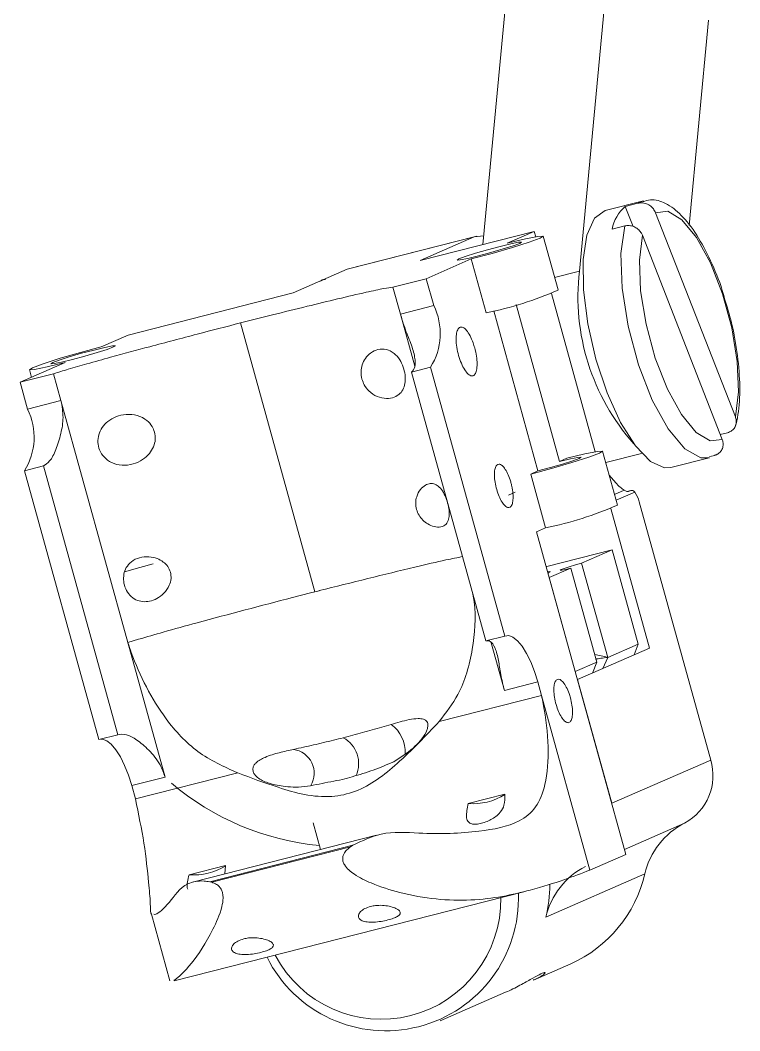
# Model space of a CAD drawing. Header units: millimetres. Extents: x 0 to 1189, y 0 to 841.
# Drawn here: x 482.27 to 487.42, y 419.63 to 426.87 of the extents above; entities that cross this region are included whole.
import ezdxf

# ---------------------------------------------------------------- set-up
doc = ezdxf.new("R2010")
doc.units = ezdxf.units.MM
doc.layers.get('0').update_dxf_attribs({"lineweight": 18})

msp = doc.modelspace()

# ---------------------------------------------------------------- linework, layer by layer
at = {"color": 7, "linetype": 'Continuous', "lineweight": 15}
for p, q in [((486.4772, 427.2715), (486.2703, 425.0712)), ((485.7503, 427.0861), (485.5789, 425.2624)), ((487.0559, 425.3997), (487.194, 426.8689)), ((486.7284, 425.5763), (486.4559, 425.5068)), ((486.5984, 425.535), (486.6892, 425.5582)), ((486.6542, 425.3922), (486.5984, 425.535)), ((487.3867, 424.0294), (486.8155, 425.4906)), ((485.9474, 425.3564), (485.1297, 425.1478)), ((485.7541, 425.2719), (485.9474, 425.3564)), ((485.9474, 425.3564), (485.9579, 425.3184)), ((486.5045, 425.3729), (486.5954, 425.3961)), ((484.6076, 425.0851), (485.5162, 425.3169)), ((485.535, 425.3234), (484.6264, 425.0915)), ((485.5162, 425.3169), (485.1297, 425.1478)), ((485.5849, 425.3258), (485.5162, 425.3169)), ((486.1172, 424.9371), (486.0108, 425.322)), ((486.7217, 425.3286), (487.2928, 423.8674)), ((485.1743, 425.0182), (485.4964, 425.1591)), ((485.6028, 424.7741), (485.4964, 425.1591)), ((484.6076, 425.0851), (484.2211, 424.9159)), ((484.6264, 425.0915), (484.6076, 425.0851)), ((484.9357, 424.9573), (485.1743, 425.0182)), ((485.1743, 425.0182), (485.2275, 424.8257)), ((484.2211, 424.9159), (483.04, 424.6146)), ((484.9889, 424.7648), (484.9357, 424.9573)), ((486.0699, 424.9131), (486.3835, 423.7784)), ((484.9889, 424.7648), (485.2275, 424.8257)), ((485.6567, 424.7881), (485.9736, 423.6417)), ((486.1282, 423.7093), (485.8177, 424.8326)), ((484.3765, 422.7765), (483.8445, 424.7014)), ((483.04, 424.6146), (482.8467, 424.53)), ((482.589, 424.4172), (482.2669, 424.2763)), ((482.2669, 424.2763), (482.5055, 424.3372)), ((482.3323, 424.3671), (482.3476, 424.3116)), ((482.5587, 424.1447), (482.5055, 424.3372)), ((485.0688, 424.3495), (485.2051, 424.3843)), ((485.6008, 422.4245), (485.0688, 424.3495)), ((485.7371, 422.4593), (485.2051, 424.3843)), ((482.2669, 424.2763), (482.3201, 424.0838)), ((482.3201, 424.0838), (482.5587, 424.1447)), ((483.0376, 422.412), (482.5587, 424.1447)), ((487.2792, 423.9022), (487.3313, 423.9155)), ((486.5428, 423.3971), (486.4364, 423.7821)), ((486.4587, 423.7014), (486.716, 423.7671)), ((486.1797, 423.7319), (486.1282, 423.7093)), ((486.9257, 423.6658), (487.1982, 423.7353)), ((482.2977, 423.6424), (482.434, 423.6772)), ((482.8297, 421.7174), (482.2977, 423.6424)), ((482.966, 421.7522), (482.434, 423.6772)), ((485.9736, 423.6417), (485.922, 423.6191)), ((485.922, 423.6191), (486.0284, 423.2341)), ((486.4834, 423.612), (486.5305, 423.5574)), ((485.8113, 423.4901), (485.7623, 423.4687)), ((486.6423, 423.5026), (486.6105, 423.4945)), ((486.6221, 423.4943), (486.6382, 423.5014)), ((486.6993, 423.4198), (487.2101, 421.5716)), ((486.4955, 423.3731), (486.772, 422.3727)), ((485.964, 423.206), (486.0284, 423.2341)), ((486.6025, 420.896), (485.964, 423.206)), ((486.0382, 422.9565), (486.5055, 423.0757)), ((486.5055, 423.0757), (486.2865, 422.9799)), ((486.5055, 423.0757), (486.6917, 422.402)), ((486.2865, 422.9799), (486.4727, 422.3061)), ((486.2092, 422.9461), (486.0546, 422.8784)), ((486.3954, 422.2723), (486.2092, 422.9461)), ((486.0546, 422.8784), (486.2408, 422.2047)), ((484.2157, 422.735), (484.3452, 422.7684)), ((484.3452, 422.7684), (484.3765, 422.7765)), ((484.3765, 422.7765), (484.4063, 422.784)), ((484.4063, 422.784), (484.408, 422.7845)), ((485.6008, 422.4245), (485.7371, 422.4593)), ((483.0375, 422.4122), (483.1149, 422.436)), ((483.3036, 421.4497), (483.0376, 422.412)), ((485.7338, 422.0698), (485.6395, 422.4108)), ((486.6917, 422.402), (486.4727, 422.3061)), ((486.6917, 422.402), (486.6614, 422.3243)), ((486.772, 422.3727), (486.2566, 422.1472)), ((486.4727, 422.3061), (486.438, 422.2266)), ((486.3954, 422.2723), (486.2408, 422.2047)), ((486.3648, 422.1946), (486.3954, 422.2723)), ((485.9724, 422.1307), (485.7338, 422.0698)), ((485.9724, 422.1307), (485.999, 422.0345)), ((486.2566, 422.1472), (486.5014, 421.2615)), ((485.999, 422.0345), (485.267, 421.8477)), ((486.3448, 420.7832), (485.999, 422.0345)), ((482.8297, 421.7174), (482.966, 421.7522)), ((486.5014, 421.2615), (487.2101, 421.5716)), ((483.3036, 421.4497), (483.065, 421.3888)), ((483.8239, 421.4794), (483.0916, 421.2926)), ((483.065, 421.3888), (483.0916, 421.2926)), ((485.7361, 421.3266), (485.4747, 421.2599)), ((484.3638, 421.1224), (484.4167, 420.931)), ((484.8182, 421.0335), (483.5099, 420.6997)), ((484.6493, 420.9611), (483.6237, 420.6994)), ((484.6319, 420.9498), (483.6381, 420.6962)), ((484.6319, 420.9498), (484.6493, 420.9611)), ((486.3448, 420.7832), (486.6025, 420.896)), ((483.4759, 420.7498), (483.7373, 420.8165)), ((483.7329, 420.7566), (483.7373, 420.8165)), ((486.7383, 420.7555), (486.0297, 420.4455)), ((483.6237, 420.6994), (483.6381, 420.6962)), ((483.37, 419.9898), (485.8713, 420.6281)), ((483.2064, 420.4679), (483.3382, 419.9908)), ((485.9406, 419.9955), (486.2084, 420.1126)), ((485.2743, 419.7039), (485.7411, 419.9081))]:
    msp.add_line(p, q, dxfattribs=at)
at = {"color": 8, "linetype": 'Continuous', "lineweight": 15}
for p, q in [((486.6892, 425.5582), (486.7284, 425.5763)), ((486.0927, 425.0259), (486.2703, 425.0712)), ((484.4521, 425.0161), (484.4221, 425.0039)), ((485.0919, 424.3921), (484.9889, 424.7648)), ((486.5218, 423.4733), (486.5911, 423.5036)), ((486.6666, 423.4894), (486.5334, 423.4312)), ((486.6382, 423.5014), (486.6111, 423.4944)), ((487.0236, 421.1202), (486.5926, 420.9316))]:
    msp.add_line(p, q, dxfattribs=at)
at = {"color": 7, "linetype": 'Continuous', "lineweight": 15}
for points in [[(486.4559, 425.5068), (486.3784, 425.4507), (486.3239, 425.3305), (486.2967, 425.1551), (486.2987, 424.9376), (486.3297, 424.6939), (486.3876, 424.4423), (486.4679, 424.2014)], [(487.3867, 424.0294), (487.4086, 424.2071), (487.3996, 424.4259), (487.3605, 424.6667), (487.2948, 424.9087), (487.208, 425.1306), (487.1079, 425.3131), (487.0031, 425.4404), (486.9027, 425.5014), (486.8155, 425.4906)], [(485.4072, 425.1599), (485.3942, 425.1511), (485.4164, 425.1522), (485.4704, 425.163), (485.5479, 425.1817), (485.6373, 425.2055), (485.7248, 425.2309), (485.7971, 425.254), (485.8433, 425.2711), (485.8563, 425.2798), (485.8341, 425.2788), (485.7801, 425.268), (485.7026, 425.2493), (485.6132, 425.2255), (485.5257, 425.2001), (485.4534, 425.177), (485.4072, 425.1599)], [(485.4964, 425.1591), (485.6453, 425.1989), (485.7911, 425.2412), (485.9117, 425.2796), (485.9887, 425.3082), (486.0103, 425.3227), (485.9733, 425.3209), (485.8834, 425.3031), (485.7541, 425.2719)], [(486.7217, 425.3286), (486.6998, 425.1509), (486.7088, 424.9321), (486.7478, 424.6913), (486.8136, 424.4493), (486.9003, 424.2274), (487.0005, 424.0449), (487.1053, 423.9176), (487.2057, 423.8566), (487.2928, 423.8674)], [(482.8467, 424.53), (482.6978, 424.4902), (482.552, 424.4479), (482.4314, 424.4095), (482.3544, 424.3809), (482.3328, 424.3664), (482.3698, 424.3682), (482.4598, 424.386), (482.589, 424.4172)], [(482.9359, 424.5292), (482.9489, 424.538), (482.9267, 424.5369), (482.8727, 424.5261), (482.7952, 424.5074), (482.7058, 424.4836), (482.6183, 424.4582), (482.546, 424.4351), (482.4998, 424.418), (482.4868, 424.4093), (482.509, 424.4103), (482.563, 424.4211), (482.6406, 424.4398), (482.7299, 424.4636), (482.8174, 424.489), (482.8897, 424.5121), (482.9359, 424.5292)], [(486.4679, 424.2014), (486.5648, 423.989), (486.671, 423.8209), (486.7786, 423.7095), (486.8798, 423.6632), (486.9257, 423.6658)], [(485.922, 423.6191), (486.0709, 423.6589), (486.2168, 423.7012), (486.3373, 423.7396), (486.4143, 423.7683), (486.4359, 423.7828), (486.399, 423.7809), (486.309, 423.7631), (486.1797, 423.7319)], [(486.1282, 423.7093), (486.2057, 423.7281), (486.2597, 423.7388), (486.2819, 423.7399), (486.2689, 423.7312), (486.2228, 423.714), (486.1504, 423.6909), (486.0629, 423.6656), (485.9736, 423.6417)], [(483.2184, 422.976), (483.1234, 422.9502), (483.0139, 422.9188)], [(486.2092, 422.9461), (486.1704, 422.9367), (486.1434, 422.9313), (486.1323, 422.9308), (486.1388, 422.9351), (486.1619, 422.9437), (486.1981, 422.9553), (486.2418, 422.968), (486.2865, 422.9799)], [(486.0456, 422.9109), (486.0479, 422.912), (486.0604, 422.9203), (486.0431, 422.9199)], [(485.7371, 422.4593), (485.7643, 422.4629), (485.7945, 422.4516), (485.8266, 422.4258), (485.8594, 422.3864), (485.8915, 422.3351), (485.9218, 422.2737), (485.9491, 422.2047), (485.9724, 422.1307)], [(483.065, 421.3888), (483.0417, 421.4628), (483.0144, 421.5319), (482.9841, 421.5932), (482.952, 421.6445), (482.9192, 421.6839), (482.8871, 421.7097), (482.8569, 421.721), (482.845, 421.7213)]]:
    msp.add_lwpolyline(points, dxfattribs=at)
at = {"color": 8, "linetype": 'Continuous', "lineweight": 15}
msp.add_lwpolyline([(487.2014, 423.7362), (487.1397, 423.735), (487.026, 423.7998), (486.9066, 423.9421), (486.7924, 424.1489), (486.6936, 424.4016), (486.6192, 424.6773), (486.576, 424.9511), (486.5678, 425.1981), (486.5954, 425.3961)], dxfattribs=at)
at = {"color": 7, "linetype": 'Continuous', "lineweight": 15}
for centre, radius, start, end in [((486.7817, 425.3206), 0.2821, 130.54203, 169.31395), ((487.8454, 424.8888), 1.5856, 173.39255, 221.57393), ((485.115, 427.2076), 2.4819, 281.33645, 293.81764), ((484.8178, 424.6252), 0.4561, 328.11024, 26.07002), ((481.9104, 423.8834), 0.4561, 328.1105, 26.06976), ((486.5116, 423.3742), 0.1931, 13.6451, 36.62426), ((485.5406, 425.6676), 2.4819, 281.33645, 293.81764), ((484.7739, 421.6274), 0.2487, 357.38962, 53.12731), ((484.1998, 421.4767), 0.1723, 329.77913, 81.89352), ((486.8421, 421.4594), 0.3847, 298.14539, 16.96256), ((484.595, 422.8814), 1.9315, 229.83674, 264.47469), ((485.5098, 421.68), 0.4216, 265.22499, 302.58141), ((487.2744, 420.63), 0.5506, 117.10222, 166.82548), ((483.511, 421.17), 0.4216, 265.22499, 302.58141), ((486.5658, 420.3199), 0.5507, 117.1044, 166.82301), ((485.8276, 420.9663), 0.9348, 294.04271, 346.9684), ((485.0184, 420.6919), 1.0409, 346.3014, 359.3273), ((484.8842, 420.5827), 0.95, 206.47417, 2.15533)]:
    msp.add_arc(centre, radius, start, end, dxfattribs=at)
at = {"color": 8, "linetype": 'Continuous', "lineweight": 15}
for centre, radius, start, end in [((484.4819, 421.5466), 0.2081, 335.25284, 62.05591), ((484.8513, 420.571), 0.8558, 207.61718, 1.01215)]:
    msp.add_arc(centre, radius, start, end, dxfattribs=at)
at = {"color": 7, "linetype": 'Continuous', "lineweight": 15}
msp.add_ellipse((486.5554, 423.5803), major_axis=(-0.0717, 0.0838), ratio=0.306414, start_param=1.582501, end_param=2.403351, dxfattribs=at)
for points, knots in [([(487.3101, 424.8744), (487.3047, 424.8942), (487.2779, 424.9916), (487.21, 425.1524), (487.1117, 425.3382), (487.0038, 425.4774), (486.8973, 425.5583), (486.7963, 425.5933), (486.7427, 425.5742), (486.7247, 425.5678)], [0, 0, 0, 0, 0.0464235, 0.228352, 0.4117263, 0.5988067, 0.7732204, 0.9165974, 0.9891966, 0.9891966, 0.9891966, 0.9891966]), ([(486.8155, 425.4906), (486.8108, 425.5002), (486.801, 425.5199), (486.7749, 425.5434), (486.7468, 425.5567), (486.7178, 425.5622), (486.6998, 425.5607), (486.6895, 425.5582), (486.6892, 425.5582)], [0, 0, 0, 0, 0.0324024, 0.067165, 0.1012425, 0.1224954, 0.1548084, 0.1557109, 0.1557109, 0.1557109, 0.1557109]), ([(486.5954, 425.3961), (486.5998, 425.397), (486.6103, 425.3992), (486.6322, 425.3992), (486.6605, 425.3924), (486.6898, 425.3747), (486.7107, 425.3521), (486.7185, 425.3354), (486.7217, 425.3286)], [0, 0, 0, 0, 0.0140655, 0.0333095, 0.066244, 0.0991614, 0.1326023, 0.1557718, 0.1557718, 0.1557718, 0.1557718]), ([(484.4532, 425.0119), (484.4449, 425.0121), (484.4314, 425.0123), (484.4208, 425.0045), (484.4167, 425.0015)], [0, 0, 0, 0, 0.02399294, 0.03895531, 0.03895531, 0.03895531, 0.03895531]), ([(484.9357, 424.9573), (484.9164, 424.9547), (484.8734, 424.9491), (484.731, 424.9182), (484.5424, 424.874), (484.3145, 424.8187), (484.0832, 424.7617), (483.9208, 424.7207), (483.8445, 424.7014)], [0, 0, 0, 0, 0.125823, 0.280215, 0.487283, 0.693315, 0.920228, 1.121093, 1.121093, 1.121093, 1.121093]), ([(487.3865, 423.958), (487.3933, 423.9863), (487.4136, 424.07), (487.4231, 424.2383), (487.406, 424.4643), (487.368, 424.6832), (487.3274, 424.8173), (487.3101, 424.8744)], [0, 0, 0, 0, 0.1144236, 0.3379511, 0.5562399, 0.7712685, 0.930566, 0.930566, 0.930566, 0.930566]), ([(483.8445, 424.7014), (483.7414, 424.6748), (483.5277, 424.6196), (483.2163, 424.5372), (482.9514, 424.466), (482.7549, 424.4114), (482.6141, 424.3708), (482.54, 424.3478), (482.5055, 424.3372)], [0, 0, 0, 0, 0.325146, 0.673641, 0.957823, 1.128712, 1.26731, 1.387766, 1.387766, 1.387766, 1.387766]), ([(485.0688, 424.3495), (485.0782, 424.359), (485.0971, 424.378), (485.095, 424.4537), (485.0665, 424.553), (485.0204, 424.659), (484.9979, 424.7345), (484.9889, 424.7648)], [0, 0, 0, 0, 0.0921315, 0.1842135, 0.2776355, 0.3746573, 0.4396402, 0.4396402, 0.4396402, 0.4396402]), ([(485.5207, 424.5224), (485.5255, 424.5027), (485.535, 424.4631), (485.5393, 424.4069), (485.5355, 424.361), (485.5233, 424.3305), (485.5044, 424.3187), (485.4807, 424.327), (485.4551, 424.3545), (485.4303, 424.3981), (485.4091, 424.4528), (485.394, 424.5125), (485.3867, 424.5705), (485.3879, 424.6202), (485.3976, 424.656), (485.4146, 424.6739), (485.437, 424.6719), (485.4624, 424.6501), (485.4877, 424.6111), (485.5077, 424.5657), (485.5171, 424.5345), (485.5207, 424.5224)], [0, 0, 0, 0, 0.0432987, 0.0865867, 0.1298867, 0.17318, 0.2164738, 0.2597667, 0.3030619, 0.3463554, 0.3896455, 0.4329372, 0.476232, 0.519531, 0.562823, 0.6061155, 0.6494108, 0.6927043, 0.7359969, 0.7792943, 0.8063893, 0.8063893, 0.8063893, 0.8063893]), ([(484.7135, 424.2989), (484.7103, 424.3166), (484.7037, 424.3519), (484.7139, 424.404), (484.7375, 424.4509), (484.7763, 424.49), (484.8287, 424.5145), (484.8881, 424.5158), (484.9428, 424.4894), (484.984, 424.4421), (485.0104, 424.3865), (485.0239, 424.3304), (485.0252, 424.2774), (485.0132, 424.2305), (484.9867, 424.1923), (484.9446, 424.166), (484.8877, 424.1566), (484.8226, 424.1702), (484.7666, 424.207), (484.7297, 424.2534), (484.7185, 424.2849), (484.7135, 424.2989)], [0, 0, 0, 0, 0.046576, 0.093052, 0.142225, 0.198519, 0.263017, 0.332846, 0.400236, 0.459195, 0.511002, 0.559457, 0.607171, 0.656054, 0.708185, 0.765964, 0.830905, 0.900778, 0.967875, 1.015843, 1.054217, 1.054217, 1.054217, 1.054217]), ([(482.5587, 424.1447), (482.566, 424.1044), (482.5805, 424.0242), (482.5577, 423.9009), (482.5243, 423.7899), (482.4815, 423.7078), (482.4489, 423.6868), (482.434, 423.6772)], [0, 0, 0, 0, 0.0966757, 0.1928627, 0.302358, 0.4141938, 0.5077514, 0.5077514, 0.5077514, 0.5077514]), ([(483.2284, 423.92), (483.2314, 423.9021), (483.2373, 423.8666), (483.2228, 423.8126), (483.1921, 423.7626), (483.1425, 423.7188), (483.0749, 423.6876), (482.9964, 423.678), (482.9218, 423.6957), (482.8657, 423.7365), (482.8327, 423.7891), (482.8204, 423.8458), (482.827, 423.9022), (482.8517, 423.9547), (482.894, 423.9998), (482.9532, 424.0336), (483.0266, 424.0502), (483.1055, 424.0426), (483.1704, 424.0097), (483.2116, 423.9652), (483.2232, 423.9339), (483.2284, 423.92)], [0, 0, 0, 0, 0.053783, 0.107436, 0.164219, 0.229211, 0.303674, 0.384297, 0.462107, 0.530176, 0.589995, 0.645932, 0.701015, 0.757461, 0.817651, 0.884358, 0.959334, 1.040006, 1.117475, 1.172855, 1.217154, 1.217154, 1.217154, 1.217154]), ([(487.3313, 423.9155), (487.34, 423.9186), (487.3584, 423.9252), (487.3795, 423.9456), (487.3923, 423.9725), (487.395, 424.0019), (487.3893, 424.0208), (487.3867, 424.0294)], [0, 0, 0, 0, 0.0271017, 0.0569595, 0.087148, 0.1179773, 0.1439526, 0.1439526, 0.1439526, 0.1439526]), ([(487.2928, 423.8674), (487.2931, 423.8668), (487.2973, 423.8556), (487.3015, 423.833), (487.2958, 423.8014), (487.2789, 423.7753), (487.2577, 423.7598), (487.2425, 423.7551), (487.2374, 423.7535)], [0, 0, 0, 0, 0.0018819, 0.0342136, 0.0663047, 0.0977268, 0.1283733, 0.1440103, 0.1440103, 0.1440103, 0.1440103]), ([(487.202, 423.7439), (487.2195, 423.7468), (487.2455, 423.7511), (487.2663, 423.7667), (487.2731, 423.7718)], [0, 0, 0, 0, 0.0521226, 0.07750748, 0.07750748, 0.07750748, 0.07750748]), ([(485.7803, 423.5571), (485.7825, 423.5485), (485.7892, 423.5226), (485.7957, 423.4789), (485.7961, 423.4329), (485.7889, 423.3983), (485.775, 423.3791), (485.7558, 423.3774), (485.7336, 423.3935), (485.7108, 423.4254), (485.6901, 423.4696), (485.6737, 423.5212), (485.6635, 423.5743), (485.6607, 423.6229), (485.6656, 423.6615), (485.6776, 423.6858), (485.6953, 423.6931), (485.7169, 423.6825), (485.7397, 423.6552), (485.7613, 423.6144), (485.7742, 423.5789), (485.7797, 423.5594), (485.7803, 423.5571)], [0, 0, 0, 0, 0.0190332, 0.0575132, 0.0960024, 0.1344858, 0.1729637, 0.2114469, 0.249931, 0.2884171, 0.3268963, 0.3653854, 0.4038656, 0.4423502, 0.4808291, 0.5193145, 0.5577991, 0.596281, 0.6347623, 0.6732459, 0.7117267, 0.7168013, 0.7168013, 0.7168013, 0.7168013]), ([(485.104, 423.3657), (485.1093, 423.3513), (485.1198, 423.3226), (485.1493, 423.2869), (485.1869, 423.2582), (485.2328, 423.2396), (485.2802, 423.2374), (485.3169, 423.2563), (485.3358, 423.2921), (485.3402, 423.3363), (485.3344, 423.3861), (485.3199, 423.4392), (485.2976, 423.4893), (485.269, 423.5277), (485.2364, 423.549), (485.2018, 423.5533), (485.1654, 423.5407), (485.1296, 423.5095), (485.1049, 423.4636), (485.0953, 423.4122), (485.1012, 423.3808), (485.104, 423.3657)], [0, 0, 0, 0, 0.0377399, 0.0753446, 0.1169613, 0.1668332, 0.2235079, 0.2786512, 0.3256143, 0.3677889, 0.4105216, 0.4559194, 0.5028518, 0.5483626, 0.5910166, 0.633192, 0.6790589, 0.7315725, 0.7888753, 0.8300671, 0.8682553, 0.8682553, 0.8682553, 0.8682553]), ([(486.6221, 423.4943), (486.6183, 423.4936), (486.6106, 423.4923), (486.5977, 423.4998), (486.5911, 423.5036)], [0, 0, 0, 0, 0.01636297, 0.03325631, 0.03325631, 0.03325631, 0.03325631]), ([(486.6666, 423.4894), (486.6615, 423.4941), (486.6511, 423.5035), (486.6425, 423.5021), (486.6382, 423.5014)], [0, 0, 0, 0, 0.01601215, 0.03241976, 0.03241976, 0.03241976, 0.03241976]), ([(483.3423, 422.9161), (483.3367, 422.9304), (483.3255, 422.9588), (483.291, 422.9922), (483.2452, 423.0173), (483.1862, 423.0302), (483.1207, 423.0245), (483.0626, 422.9963), (483.0247, 422.9522), (483.0068, 422.9021), (483.0052, 422.8491), (483.0196, 422.7959), (483.0498, 422.7492), (483.0928, 422.7171), (483.1426, 422.7033), (483.1947, 422.7067), (483.2479, 422.7267), (483.2989, 422.7645), (483.3343, 422.815), (483.35, 422.8692), (483.3448, 422.9009), (483.3423, 422.9161)], [0, 0, 0, 0, 0.045197, 0.090244, 0.140086, 0.199814, 0.267691, 0.333731, 0.389975, 0.440489, 0.491675, 0.546039, 0.602248, 0.656758, 0.707843, 0.758357, 0.813296, 0.876191, 0.944813, 0.994151, 1.039887, 1.039887, 1.039887, 1.039887]), ([(484.408, 422.7845), (484.6411, 422.8426), (484.9592, 422.922), (485.3065, 423.0037), (485.3972, 423.0209), (485.4353, 423.0282)], [0, 0, 0, 0, 0.648128, 0.884569, 1.055968, 1.055968, 1.055968, 1.055968]), ([(485.5082, 422.7596), (485.5112, 422.7411), (485.5321, 422.6095), (485.5133, 422.3607), (485.4317, 422.06), (485.3152, 421.9099), (485.267, 421.8477)], [0, 0, 0, 0, 0.0552674, 0.3912632, 0.7315842, 0.9725255, 0.9725255, 0.9725255, 0.9725255]), ([(483.1149, 422.436), (483.173, 422.4531), (483.3084, 422.4929), (483.6865, 422.5964), (483.9903, 422.6759), (484.2157, 422.735)], [0, 0, 0, 0, 0.185577, 0.432279, 1.140707, 1.140707, 1.140707, 1.140707]), ([(483.8239, 421.4794), (483.7253, 421.524), (483.5287, 421.613), (483.2548, 421.9115), (483.1122, 422.1959), (483.0458, 422.3883), (483.0377, 422.4118)], [0, 0, 0, 0, 0.329011, 0.656457, 1.189083, 1.263284, 1.263284, 1.263284, 1.263284]), ([(485.7338, 422.0698), (485.7242, 422.1086), (485.7051, 422.1858), (485.6918, 422.2928), (485.668, 422.3789), (485.6343, 422.429), (485.6114, 422.4259), (485.6008, 422.4245)], [0, 0, 0, 0, 0.0758015, 0.1512371, 0.2377891, 0.326567, 0.402634, 0.402634, 0.402634, 0.402634]), ([(486.2059, 422.0171), (486.2102, 421.9996), (486.2186, 421.9644), (486.2224, 421.9145), (486.219, 421.8737), (486.2082, 421.8465), (486.1914, 421.836), (486.1704, 421.8434), (486.1476, 421.8679), (486.1255, 421.9066), (486.1067, 421.9552), (486.0933, 422.0083), (486.0868, 422.0599), (486.0879, 422.104), (486.0965, 422.1359), (486.1116, 422.1518), (486.1315, 422.15), (486.1541, 422.1306), (486.1766, 422.0959), (486.1944, 422.0556), (486.2027, 422.0278), (486.2059, 422.0171)], [0, 0, 0, 0, 0.0384863, 0.0769704, 0.1154488, 0.1539362, 0.1924192, 0.230902, 0.2693818, 0.3078626, 0.346346, 0.3848365, 0.4233131, 0.4617985, 0.5002839, 0.5387657, 0.577248, 0.6157331, 0.6542188, 0.6926992, 0.7167854, 0.7167854, 0.7167854, 0.7167854]), ([(484.6493, 420.9611), (484.7155, 420.9933), (484.8681, 421.0673), (485.1919, 421.0376), (485.5365, 421.0512), (485.8138, 421.1046), (485.9662, 421.2244), (486.0378, 421.4089), (486.0546, 421.6631), (486.029, 421.8895), (486.0032, 422.014), (485.999, 422.0345)], [0, 0, 0, 0, 0.187212, 0.431063, 0.855855, 1.202381, 1.400734, 1.59941, 1.865503, 2.13657, 2.189918, 2.189918, 2.189918, 2.189918]), ([(485.267, 421.8477), (485.1702, 421.7451), (484.992, 421.5562), (484.7255, 421.3508), (484.4196, 421.2876), (484.1428, 421.3603), (483.9203, 421.4434), (483.8239, 421.4794)], [0, 0, 0, 0, 0.412426, 0.759494, 0.934968, 1.345038, 1.658723, 1.658723, 1.658723, 1.658723]), ([(484.9232, 421.8263), (484.9008, 421.8196), (484.8328, 421.7991), (484.7176, 421.7681), (484.6255, 421.743), (484.5794, 421.7305)], [0, 0, 0, 0, 0.0702631, 0.2135654, 0.3568719, 0.3568719, 0.3568719, 0.3568719]), ([(484.9417, 421.5591), (484.9894, 421.5893), (485.0572, 421.6321), (485.1322, 421.7081), (485.167, 421.7573), (485.1829, 421.7976), (485.1866, 421.8218), (485.1828, 421.841), (485.1725, 421.8555), (485.1506, 421.8669), (485.0896, 421.8709), (485.0094, 421.8516), (484.9441, 421.8324), (484.9232, 421.8263)], [0, 0, 0, 0, 0.1612833, 0.2291523, 0.2975726, 0.3233573, 0.3493551, 0.3689029, 0.3884309, 0.4156089, 0.461766, 0.5978942, 0.6621849, 0.6621849, 0.6621849, 0.6621849]), ([(482.966, 421.7522), (482.9852, 421.7553), (483.0237, 421.7613), (483.1019, 421.719), (483.1884, 421.6451), (483.267, 421.5532), (483.2931, 421.4793), (483.3036, 421.4497)], [0, 0, 0, 0, 0.1016352, 0.2032189, 0.3062876, 0.4133219, 0.485005, 0.485005, 0.485005, 0.485005]), ([(484.5794, 421.7305), (484.5565, 421.7249), (484.4857, 421.7076), (484.3679, 421.6792), (484.272, 421.658), (484.2241, 421.6473)], [0, 0, 0, 0, 0.0705238, 0.2177388, 0.3649553, 0.3649553, 0.3649553, 0.3649553]), ([(484.2241, 421.6473), (484.1902, 421.64), (484.1226, 421.6255), (484.0412, 421.6013), (483.9847, 421.5742), (483.9565, 421.5544), (483.9386, 421.5324), (483.9314, 421.5121), (483.9327, 421.4902), (483.9453, 421.4646), (483.9825, 421.4307), (484.0578, 421.3976), (484.1251, 421.3877), (484.1639, 421.382)], [0, 0, 0, 0, 0.1034314, 0.2060859, 0.2423116, 0.2787792, 0.3010407, 0.3234748, 0.343413, 0.3712546, 0.4161806, 0.5030198, 0.6214976, 0.6214976, 0.6214976, 0.6214976]), ([(484.5734, 421.4325), (484.5971, 421.4388), (484.6719, 421.4588), (484.796, 421.4974), (484.8931, 421.5385), (484.9417, 421.5591)], [0, 0, 0, 0, 0.0731949, 0.2312736, 0.3899185, 0.3899185, 0.3899185, 0.3899185]), ([(484.1639, 421.382), (484.189, 421.3798), (484.2693, 421.3728), (484.4083, 421.3994), (484.5182, 421.4214), (484.5734, 421.4325)], [0, 0, 0, 0, 0.0762092, 0.2447117, 0.4144368, 0.4144368, 0.4144368, 0.4144368]), ([(483.0916, 421.2926), (483.114, 421.1853), (483.1588, 420.9707), (483.185, 420.708), (483.2007, 420.538), (483.1996, 420.4677), (483.2068, 420.468), (483.207, 420.4681)], [0, 0, 0, 0, 0.2404452, 0.4809959, 0.6542781, 0.8284133, 0.834333, 0.834333, 0.834333, 0.834333]), ([(485.4747, 421.2599), (485.4675, 421.2262), (485.4567, 421.176), (485.4681, 421.1326), (485.4891, 421.1149), (485.5202, 421.1099), (485.5581, 421.1145), (485.5992, 421.1267), (485.6388, 421.1445), (485.6753, 421.168), (485.7102, 421.2022), (485.7385, 421.2554), (485.737, 421.3002), (485.7361, 421.3266)], [0, 0, 0, 0, 0.0988389, 0.1473349, 0.1883065, 0.2227152, 0.2572402, 0.2889234, 0.3199717, 0.3525656, 0.3891253, 0.4466291, 0.5293873, 0.5293873, 0.5293873, 0.5293873]), ([(486.3448, 420.7832), (486.2867, 420.7606), (486.1707, 420.7153), (485.9001, 420.6303), (485.5081, 420.5455), (485.0882, 420.5851), (484.8039, 420.6765), (484.6818, 420.7357), (484.6188, 420.783), (484.5901, 420.8149), (484.5761, 420.8474), (484.5748, 420.8744), (484.5843, 420.9025), (484.6038, 420.9284), (484.6226, 420.9427), (484.6319, 420.9498)], [0, 0, 0, 0, 0.323235, 0.645729, 1.080975, 1.519282, 1.692546, 1.800463, 1.839536, 1.878871, 1.900202, 1.921712, 1.940809, 1.968898, 1.996616, 1.996616, 1.996616, 1.996616]), ([(483.4759, 420.7498), (483.4669, 420.7147), (483.4566, 420.6746), (483.4648, 420.6497), (483.4658, 420.6466)], [0, 0, 0, 0, 0.0919148, 0.105, 0.105, 0.105, 0.105]), ([(483.2231, 420.4679), (483.2269, 420.4666), (483.2406, 420.4621), (483.3268, 420.5296), (483.4275, 420.6863), (483.5511, 420.7105), (483.6103, 420.7015), (483.6237, 420.6994)], [0, 0, 0, 0, 0.0669468, 0.2393983, 0.3880354, 0.4685147, 0.4920582, 0.4920582, 0.4920582, 0.4920582]), ([(483.6381, 420.6962), (483.65, 420.6923), (483.6686, 420.686), (483.6932, 420.6657), (483.7085, 420.643), (483.7178, 420.6141), (483.7207, 420.5724), (483.703, 420.4761), (483.6175, 420.2971), (483.4911, 420.0967), (483.37, 419.99), (483.3683, 419.9963), (483.3678, 419.9984)], [0, 0, 0, 0, 0.025727, 0.0406157, 0.0556444, 0.0683907, 0.0866996, 0.1212633, 0.2361893, 0.4769734, 0.7230936, 0.8516115, 0.8516115, 0.8516115, 0.8516115]), ([(484.7756, 420.5228), (484.761, 420.5181), (484.7317, 420.5088), (484.7018, 420.4864), (484.6867, 420.4624), (484.6886, 420.44), (484.7067, 420.4227), (484.7394, 420.4121), (484.7843, 420.4092), (484.8362, 420.4133), (484.8875, 420.4226), (484.9311, 420.4346), (484.9641, 420.448), (484.985, 420.4628), (484.9911, 420.4791), (484.9797, 420.4963), (484.9511, 420.5126), (484.9095, 420.5253), (484.8607, 420.5318), (484.814, 420.531), (484.787, 420.5253), (484.7756, 420.5228)], [0, 0, 0, 0, 0.0363393, 0.0726827, 0.108944, 0.145036, 0.1813626, 0.2187484, 0.2575501, 0.2966038, 0.3337184, 0.3682783, 0.4020355, 0.4371829, 0.4747386, 0.5138603, 0.5525303, 0.5896868, 0.625903, 0.6620272, 0.6883168, 0.6883168, 0.6883168, 0.6883168]), ([(483.867, 420.291), (483.8524, 420.2863), (483.8232, 420.2769), (483.7932, 420.2546), (483.7782, 420.2305), (483.78, 420.2082), (483.7981, 420.1908), (483.8309, 420.1803), (483.8757, 420.1773), (483.9277, 420.1815), (483.9789, 420.1908), (484.0225, 420.2028), (484.0556, 420.2162), (484.0764, 420.231), (484.0825, 420.2473), (484.0711, 420.2645), (484.0425, 420.2808), (484.0009, 420.2934), (483.9521, 420.2999), (483.9055, 420.2991), (483.8784, 420.2934), (483.867, 420.291)], [0, 0, 0, 0, 0.03634, 0.0726826, 0.108944, 0.1450357, 0.1813622, 0.2187471, 0.2575494, 0.2966029, 0.3337173, 0.368277, 0.4020341, 0.4371813, 0.4747367, 0.5138555, 0.5525278, 0.5896841, 0.6259001, 0.6620251, 0.6883136, 0.6883136, 0.6883136, 0.6883136]), ([(485.9402, 419.9966), (485.954, 420.0025), (485.9933, 420.0193), (486.0241, 420.0427), (486.0299, 420.0547), (485.9989, 420.0436), (485.94, 420.011), (485.8574, 419.9653), (485.7872, 419.9267), (485.7455, 419.9106), (485.7408, 419.9088)], [0, 0, 0, 0, 0.0348186, 0.098432, 0.1639423, 0.2271268, 0.2872881, 0.3484777, 0.4130248, 0.4211234, 0.4211234, 0.4211234, 0.4211234])]:
    msp.add_open_spline(points, degree=3, knots=knots, dxfattribs=at)
at = {"color": 8, "linetype": 'Continuous', "lineweight": 15}
for points, knots in [([(486.3804, 422.3265), (486.3953, 422.3239), (486.4254, 422.3188), (486.4569, 422.3106), (486.4721, 422.3063), (486.4727, 422.3061)], [0, 0, 0, 0, 0.04599412, 0.09259182, 0.09455925, 0.09455925, 0.09455925, 0.09455925]), ([(486.4727, 422.3061), (486.4721, 422.3061), (486.4567, 422.3044), (486.4271, 422.3009), (486.399, 422.2962), (486.3863, 422.2941)], [0, 0, 0, 0, 0.00196663, 0.04860393, 0.08727434, 0.08727434, 0.08727434, 0.08727434])]:
    msp.add_open_spline(points, degree=3, knots=knots, dxfattribs=at)

doc.saveas('drawing.dxf')
